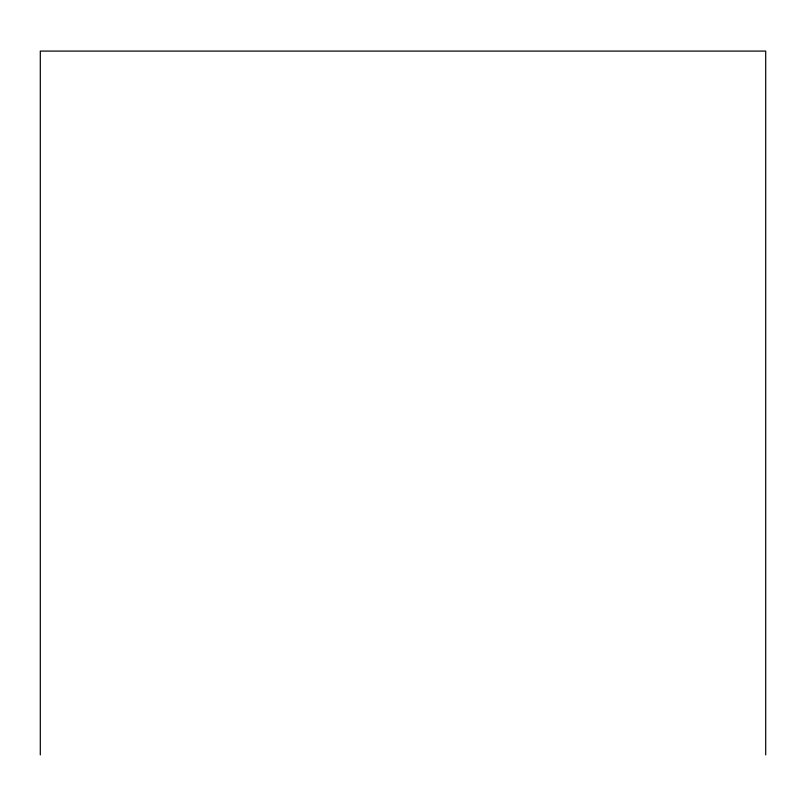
<?xml version="1.0" encoding="UTF-8"?>
<svg xmlns="http://www.w3.org/2000/svg" width="806" height="806" viewBox="0 0 806 806"><rect width="100%" height="100%" fill="white"/><g stroke="black" fill="none" stroke-linecap="round" stroke-linejoin="round"><path stroke-width="1.21" d="M765.7 754.91L765.7 51.09L40.3 51.09L40.3 754.91"/></g></svg>
